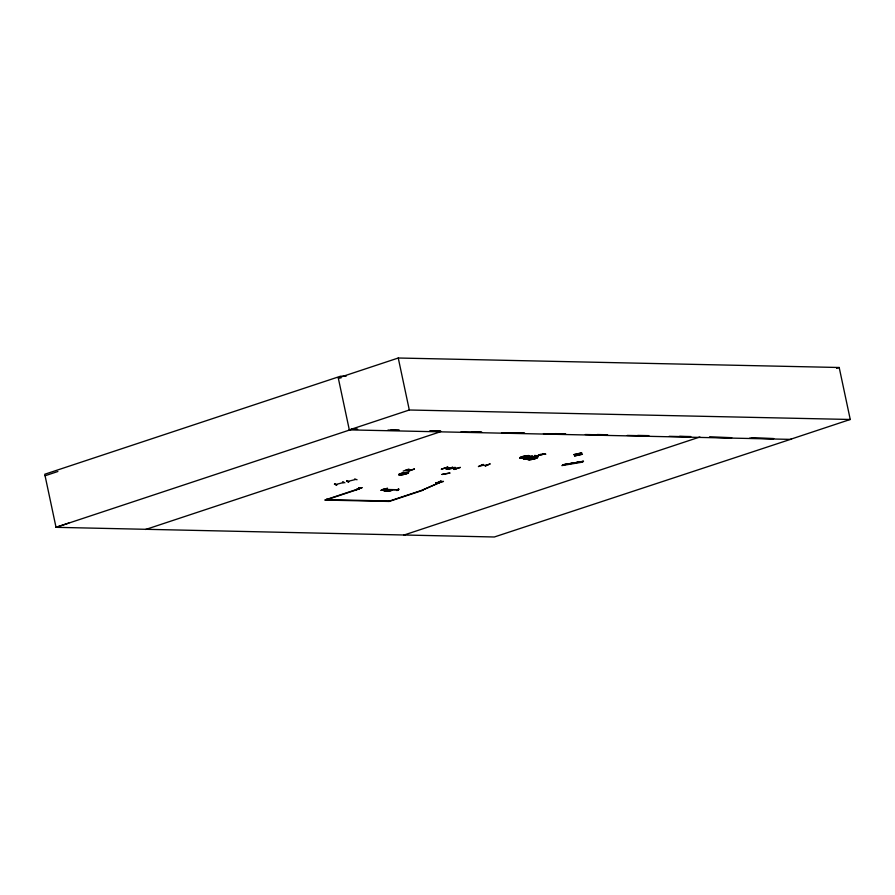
<?xml version="1.0" encoding="UTF-8"?>
<svg xmlns="http://www.w3.org/2000/svg" width="895" height="895" viewBox="0 0 895 895"><rect width="100%" height="100%" fill="white"/><g stroke="black" fill="none" stroke-linecap="round" stroke-linejoin="round"><path stroke-width="1.34" d="M562.631 464.897L583.406 461.272M582.69 462.089L561.825 465.601M361.871 487.697L355.483 489.845L362.072 487.674M447.634 467.112L441.28 469.237L447.847 467.067M403.175 471.106L408.97 469.047M435.664 482.886L443.472 481.409L435.619 482.998M478.389 466.575L483.087 464.505M478.668 466.496L483.367 464.449M534.662 455.801C543.276 456.316 533.174 457.065 534.975 455.275M538.018 456.26L534.953 455.678M334.708 484.005L336.945 484.933L334.775 484.094M336.509 485.023L334.383 484.139M346.846 480.951C352.093 482.271 345.582 482.025 346.835 480.57M348.658 481.935L346.522 481.051M397 490.538L398.667 488.916L397.033 490.505M397.358 490.426L398.577 488.86M577.51 453.933L578.349 455.052M398.812 489.587L398.029 489.722M449.838 473.007L442.029 474.417M439.714 482.763L440.553 481.197M444.591 468.242L448.854 468.331M449.536 468.253L445.318 468.152M452.825 468.32L456.976 468.398M358.671 488.077L359.342 488.849M440.351 481.801L440.217 481.141L441.503 481.029L441.638 481.678L422.216 490.191L388.307 501.424M441.638 481.678L422.216 490.191L423.134 490.203L389.213 501.446L324.728 500.059L358.649 488.815L359.555 488.838L325.646 500.081M490.136 463.923L485.101 466.038L489.878 463.934M335.826 484.497L343.244 482.595M342.472 482.081C342.942 483.524 343.49 481.51 344.922 482.841M347.976 481.398L355.494 479.485M406.129 470.177L406.845 470.065M410.771 470.132L410.906 470.043M45.074 475.76L57.873 471.497M68.837 523.049L56.027 527.323L44.75 474.249L340.592 376.191L346.074 376.303M357.429 429.376L351.88 429.264L56.027 527.323L494.32 536.989L791.516 439.042M338.265 377.891L398.253 358.011L839.197 367.498L850.25 419.475L790.263 439.367L349.318 429.88L338.265 377.891L341.04 377.958M349.318 429.88L409.306 410L850.25 419.475M145.605 529.493L440.127 431.871M446.303 469.293L452.859 467.224L446.258 469.237M453.765 469.394L460.366 467.391L454 469.472M836.59 368.36L839.197 367.498M404.685 534.818L403.992 535.042L699.901 436.984M380.957 490.337L387.546 488.278L381.147 490.359M343.356 482.64L343.087 481.834M538.745 454.895L541.195 454.19M536.239 455.924L544.216 454.033L536.754 455.935M487.26 465.064L486.667 465.12M406.576 470.166L411.431 470.032M358.884 488.01L359.208 488.748M383.989 489.375L383.496 489.386M581.627 452.87L573.74 454.682L581.649 452.982M574.568 455.868L582.466 454.201L574.601 455.969M359.096 488.759L359.052 487.988M441.973 474.473L449.849 473.063M562.754 464.762L583.506 461.361L562.541 464.964M439.188 482.26L438.953 481.689M578.584 454.884L577.935 453.832M456.718 468.51L452.154 468.409M481.812 465.445L481.096 465.59L487.428 464.986M414.385 469.025L408.366 471.128L414.419 468.946M406.185 470.177L411.219 470.11M387.982 430.036L399.092 430.271M429.645 430.931L440.765 431.166L431.066 430.954M471.486 431.826L481.264 432.039M513.394 432.732L524.571 432.967M555.303 433.639L565.081 433.84M597.222 434.534L607 434.746M637.732 435.406L648.909 435.641M679.641 436.312L690.817 436.547M461.014 431.849L481.969 432.307M501.524 432.721L523.877 433.202M543.433 433.627L565.785 434.109M585.341 434.522L607.694 435.004M627.261 435.429L648.215 435.876M669.169 436.324L690.123 436.782M709.478 437.196L731.36 437.666M751.878 438.102L773.761 438.572M455.152 467.291L449.055 469.405M389.538 501.021L326.888 499.667L326.742 499.018M352.127 429.175L357.664 429.298M390.902 430.047L399.215 430.238M709.601 437.207L731.752 437.7M749.764 438.102L773.314 438.639M545.458 454.201L542.37 453.687L545.805 454.179M354.588 478.982L357.071 479.754M398.253 358.011L409.306 410M358.503 488.167L358.649 488.815M387.49 490.147L384.123 491.254L386.45 490.829C384.212 492.06 392.939 488.972 387.132 490.605L387.49 490.147M390.533 490.214L387.177 491.321L389.504 490.896C387.267 492.127 395.993 489.039 390.175 490.661L390.533 490.214M383.015 489.397L381.785 489.811L398.678 489.744L383.015 489.397M400.692 474.932A5.046 0.817 -12 0 0 408.567 472.739A5.046 0.817 -12 0 0 401.721 473.276A5.046 0.817 -12 0 0 400.692 474.932A5.023 0.805 -12 0 0 408.534 472.739A5.023 0.805 -12 0 0 401.732 473.287A5.023 0.805 -12 0 0 400.703 474.921M525.421 459.001A5.034 0.817 -12 0 0 533.275 456.819A5.034 0.817 -12 0 0 526.45 457.367A5.034 0.817 -12 0 0 525.421 459.001A5.046 0.817 -12 0 0 533.297 456.83A5.023 0.817 -12 0 0 526.461 457.367A5.023 0.817 -12 0 0 525.432 459.012A5.023 0.805 -12 0 0 533.263 456.842A5.046 0.817 -12 0 0 526.45 457.379A5.046 0.817 -12 0 0 525.421 459.023A5.023 0.817 -12 0 0 533.275 456.83A5.023 0.805 -12 0 0 526.461 457.379A5.023 0.805 -12 0 0 525.432 459.023M521.718 458.184A5.046 0.817 -12 0 0 529.583 455.991A5.046 0.817 -12 0 0 522.747 456.539A5.046 0.817 -12 0 0 521.718 458.184A5.023 0.805 -12 0 0 529.56 455.991A5.023 0.805 -12 0 0 522.758 456.539A5.023 0.805 -12 0 0 521.729 458.173M529.762 459.706A5.046 0.817 -12 0 0 537.638 457.513A5.046 0.817 -12 0 0 530.791 458.061A5.046 0.817 -12 0 0 529.762 459.706A5.023 0.805 -12 0 0 537.604 457.524A5.023 0.805 -12 0 0 530.802 458.061A5.023 0.805 -12 0 0 529.773 459.694"/></g></svg>
